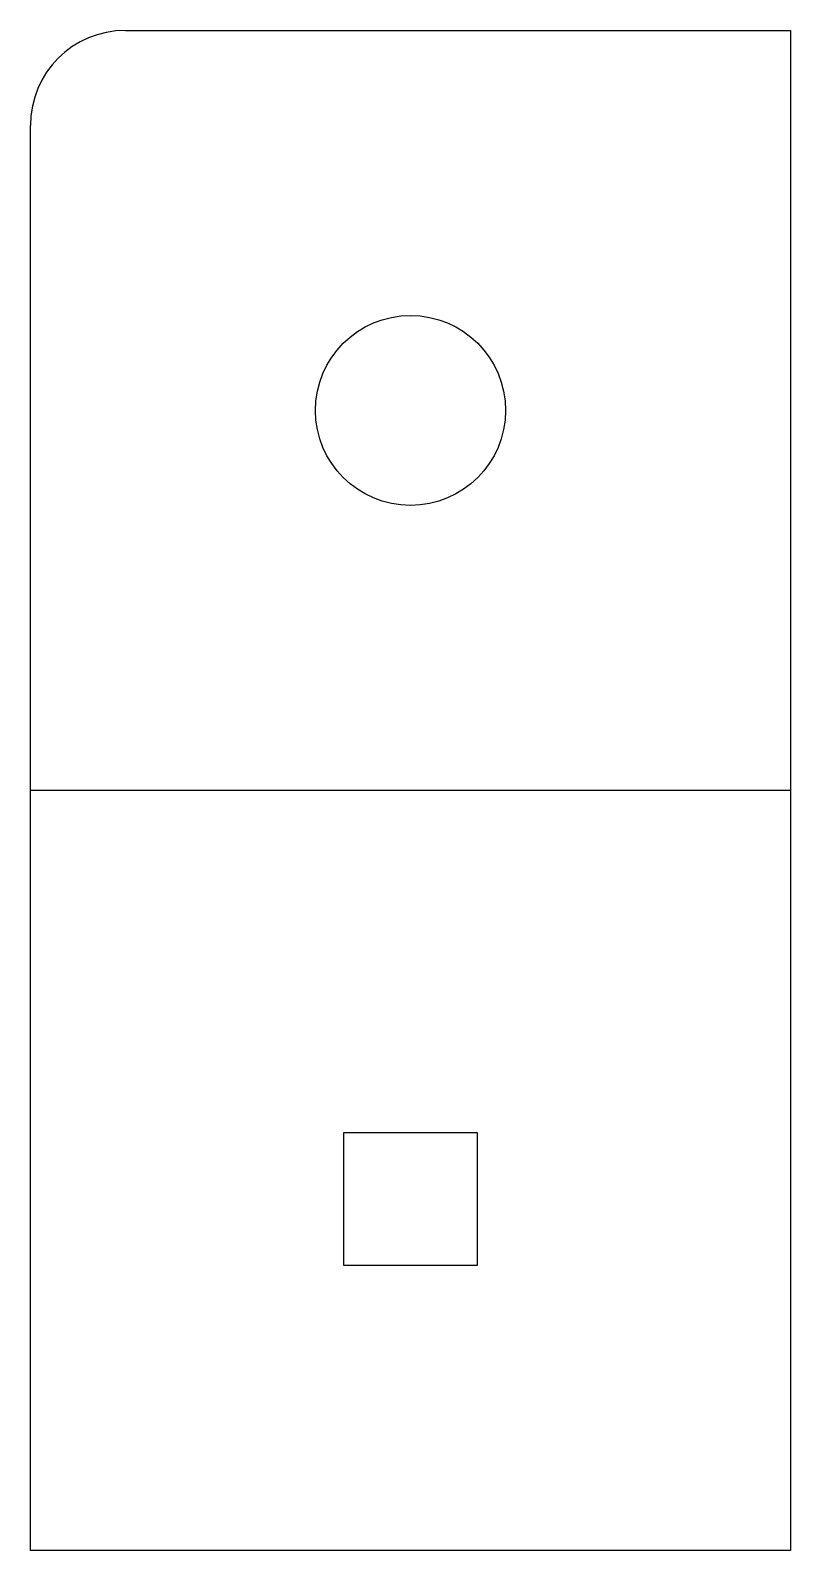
# Model space of a CAD drawing. Header units: inches. Extents: x 0.5 to 2.5, y 0.5 to 4.5.
import ezdxf

# ---------------------------------------------------------------- set-up
doc = ezdxf.new("R2010")
doc.units = ezdxf.units.IN
doc.header["$MEASUREMENT"] = 0
for name, color, linetype in [('INSIDE', 4, 'Continuous'), ('MARK', 2, 'Continuous'), ('OUTSIDE', 1, 'Continuous')]:
    doc.layers.add(name, color=color, linetype=linetype)

msp = doc.modelspace()

# ---------------------------------------------------------------- linework, layer by layer
at = {"layer": 'INSIDE'}
msp.add_lwpolyline([(1.325, 1.25), (1.325, 1.6), (1.675, 1.6), (1.675, 1.25)], close=True, dxfattribs=at)
msp.add_circle((1.5, 3.5), 0.25, dxfattribs=at)
at = {"layer": 'MARK'}
msp.add_line((2.5, 2.5), (0.5, 2.5), dxfattribs=at)
at = {"layer": 'OUTSIDE'}
for p, q in [((0.75, 4.5), (2.5, 4.5)), ((2.5, 4.5), (2.5, 0.5)), ((0.5, 0.5), (0.5, 4.25)), ((2.5, 0.5), (0.5, 0.5))]:
    msp.add_line(p, q, dxfattribs=at)
msp.add_arc((0.75, 4.25), 0.25, 90, 180, dxfattribs=at)

doc.saveas('drawing.dxf')
